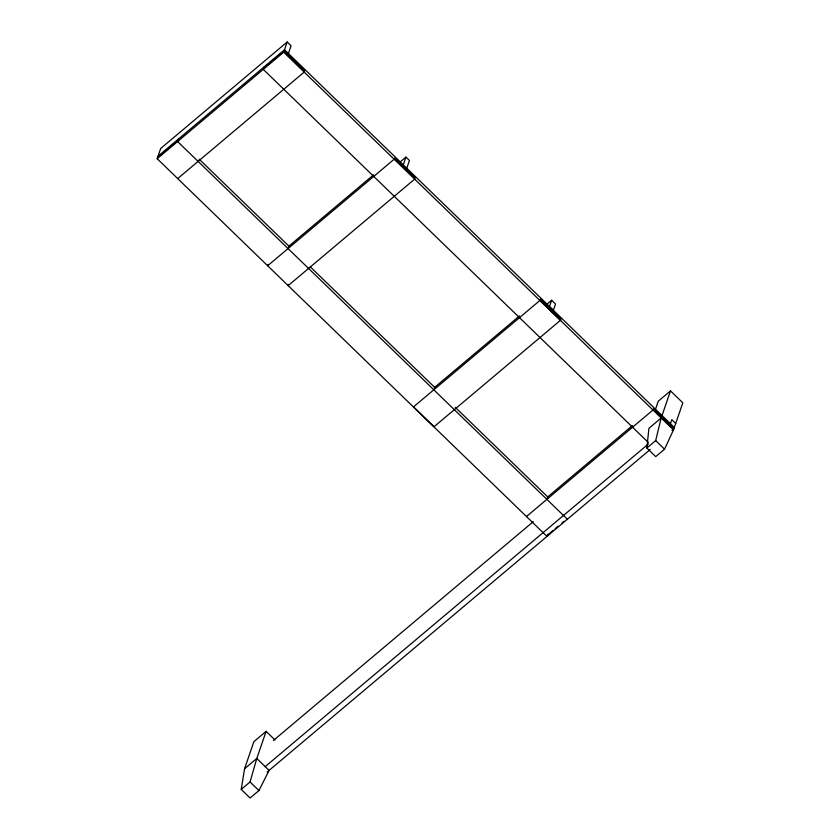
<?xml version="1.0" encoding="UTF-8"?>
<svg xmlns="http://www.w3.org/2000/svg" width="840" height="840" viewBox="0 0 840 840"><rect width="100%" height="100%" fill="white"/><g stroke="black" fill="none" stroke-linecap="round" stroke-linejoin="round"><path stroke-width="1.26" d="M646.852 448.035L648.932 428.295L661.175 417.995L670.509 390.883L682.815 402.812L673.491 429.923L664.545 449.201L655.725 456.624L646.852 448.035L655.673 440.612L661.175 417.995M266.112 731.356L256.788 758.468L269.094 770.396L258.92 790.577L250.1 798L241.227 789.411L244.545 768.779L253.88 741.668L266.112 731.356L274.911 739.883M241.227 789.411L250.047 781.977L256.788 758.468L244.545 768.779M547.722 534.261L546.987 536.413L157.185 158.708L160.681 148.502L287.175 42L291.07 45.78L288.404 53.519M178.427 139.083L177.587 141.529L567.389 519.236M264.107 66.927L263.256 69.373L648.354 442.512M157.185 158.708L283.668 52.206L287.175 42M268.076 264.526L267.656 265.755L394.139 159.254L394.569 158.025L415.086 177.902L414.656 179.13L288.173 285.631L288.593 284.403M288.477 247.349L288.897 246.12L373.59 174.815M402.864 166.068L405.962 157.101L409.447 160.472L406.361 169.449M434.354 388.469L434.774 387.251L519.466 315.935M540.015 300.373L540.446 299.145L560.952 319.022L560.532 320.25L434.038 426.762L413.532 406.875L540.015 300.373L560.532 320.25M551.618 300.258L549.402 306.705L553.298 310.485L555.524 304.028L551.618 300.258L546.599 304.479M547.292 498.131L547.712 496.902L632.404 425.596M655.295 409.815L658.266 401.195L670.509 390.883M669.575 426.132L671.8 419.675L675.696 423.455M158.015 156.251L284.508 49.749L674.31 427.445M157.605 157.49L178.007 140.311M263.687 68.156L284.099 50.977L304.605 70.864L304.185 72.083L177.691 178.595M399.935 162.172L405.962 157.101M526.47 516.537L652.964 410.036L653.384 408.807L673.9 428.683L671.958 430.322M273.462 740.418L533.264 521.661M265.125 766.678L648.501 443.888M547.407 535.185L553.235 530.281M555.177 528.644L558.096 526.187M561.981 522.921L563.924 521.283M267.204 771.981L650.202 449.505M283.657 52.196L673.491 429.923M655.673 440.612L664.545 449.201M199.143 159.149L289.527 246.74M310.244 266.805L434.532 387.23M455.249 407.306L548.457 497.627M250.047 781.977L258.92 790.577"/></g></svg>
